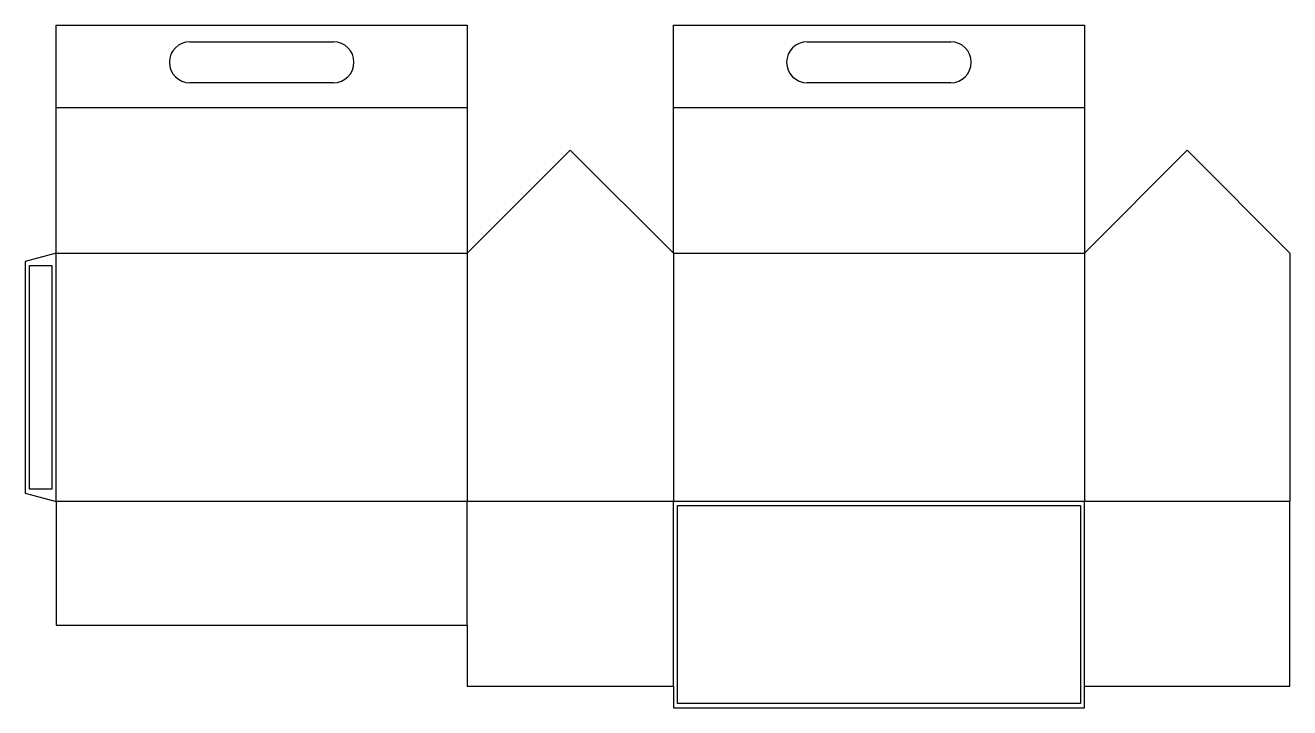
# Model space of a CAD drawing. Header units: millimetres. Extents: x 0 to 616, y 0 to 332.
import ezdxf

# ---------------------------------------------------------------- set-up
doc = ezdxf.new("R2010")
doc.units = ezdxf.units.MM
for name, color, linetype in [('CREASE', 5, 'CONTINUOUS'), ('CUT', 1, 'CONTINUOUS'), ('GLUE', 2, 'CONTINUOUS')]:
    doc.layers.add(name, color=color, linetype=linetype)

msp = doc.modelspace()

# ---------------------------------------------------------------- linework, layer by layer
at = {"layer": 'CREASE'}
for p, q in [((15, 292.379), (215.45, 292.379)), ((315.9, 292.379), (516.35, 292.379)), ((15, 100.45), (15, 221.35)), ((15, 221.35), (215.45, 221.35)), ((215.45, 221.35), (215.45, 100.45)), ((315.9, 221.35), (315.9, 100.45)), ((315.9, 221.35), (516.35, 221.35)), ((516.35, 221.35), (516.35, 100.45)), ((215.45, 100.45), (15, 100.45)), ((315.9, 100.45), (215.45, 100.45)), ((516.35, 100.45), (315.9, 100.45)), ((616.35, 100.45), (516.35, 100.45))]:
    msp.add_line(p, q, dxfattribs=at)
at = {"layer": 'CUT'}
for p, q in [((15, 292.379), (15, 332.379)), ((15, 332.379), (215.45, 332.379)), ((215.45, 332.379), (215.45, 292.379)), ((315.9, 292.379), (315.9, 332.379)), ((315.9, 332.379), (516.35, 332.379)), ((516.35, 332.379), (516.35, 292.379)), ((80.225, 324.379), (150.225, 324.379)), ((381.125, 324.379), (451.125, 324.379)), ((150.225, 304.379), (80.225, 304.379)), ((451.125, 304.379), (381.125, 304.379)), ((15, 221.35), (15, 292.379)), ((215.45, 292.379), (215.45, 221.35)), ((315.9, 221.35), (315.9, 292.379)), ((516.35, 292.379), (516.35, 221.35)), ((215.45, 221.35), (265.675, 271.575)), ((265.675, 271.575), (315.9, 221.35)), ((516.35, 221.35), (566.35, 271.575)), ((566.35, 271.575), (616.35, 221.35)), ((15, 221.35), (0, 217.331)), ((0, 217.331), (0, 104.469)), ((616.35, 221.35), (616.35, 100.45)), ((0, 104.469), (15, 100.45)), ((15, 100.45), (15, 40.18)), ((215.45, 40.18), (215.45, 100.45)), ((315.9, 10.45), (315.9, 100.45)), ((516.35, 10.45), (516.35, 100.45)), ((616.35, 10.45), (616.35, 100.45)), ((15, 40.18), (215.45, 40.18)), ((215.45, 40.18), (215.45, 10.45)), ((215.45, 10.45), (315.9, 10.45)), ((315.9, 10.45), (315.9, 0)), ((516.35, 0), (516.35, 10.45)), ((516.35, 10.45), (616.35, 10.45)), ((315.9, 0), (516.35, 0))]:
    msp.add_line(p, q, dxfattribs=at)
for centre, start, end in [((80.225, 314.379), 90, 180), ((150.225, 314.379), 0, 90), ((381.125, 314.379), 90, 180), ((451.125, 314.379), 0, 90), ((80.225, 314.379), 180, 270), ((150.225, 314.379), 270, 0), ((381.125, 314.379), 180, 270), ((451.125, 314.379), 270, 0)]:
    msp.add_arc(centre, 10, start, end, dxfattribs=at)
at = {"layer": 'GLUE'}
for p, q in [((2, 215.331), (13, 215.331)), ((2, 106.469), (2, 215.331)), ((13, 215.331), (13, 106.469)), ((13, 106.469), (2, 106.469)), ((317.9, 98.45), (514.35, 98.45)), ((317.9, 2), (317.9, 98.45)), ((514.35, 98.45), (514.35, 2)), ((514.35, 2), (317.9, 2))]:
    msp.add_line(p, q, dxfattribs=at)

doc.saveas('drawing.dxf')
